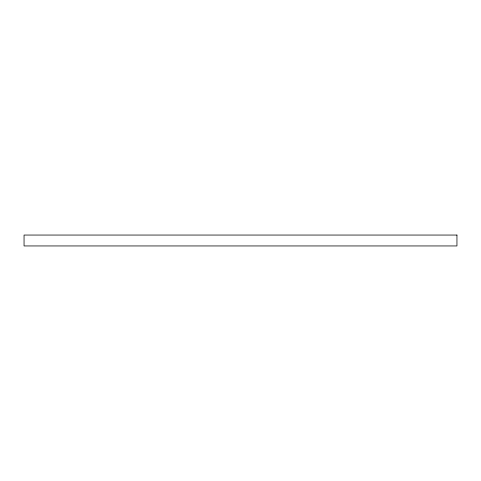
<?xml version="1.0" encoding="UTF-8"?>
<svg xmlns="http://www.w3.org/2000/svg" width="481" height="481" viewBox="0 0 481 481"><rect width="100%" height="100%" fill="white"/><g stroke="black" fill="none" stroke-linecap="round" stroke-linejoin="round"><path stroke-width="0.72" d="M456.95 235.053L24.05 235.053L24.05 245.947L456.95 245.947L456.95 235.053"/></g></svg>
